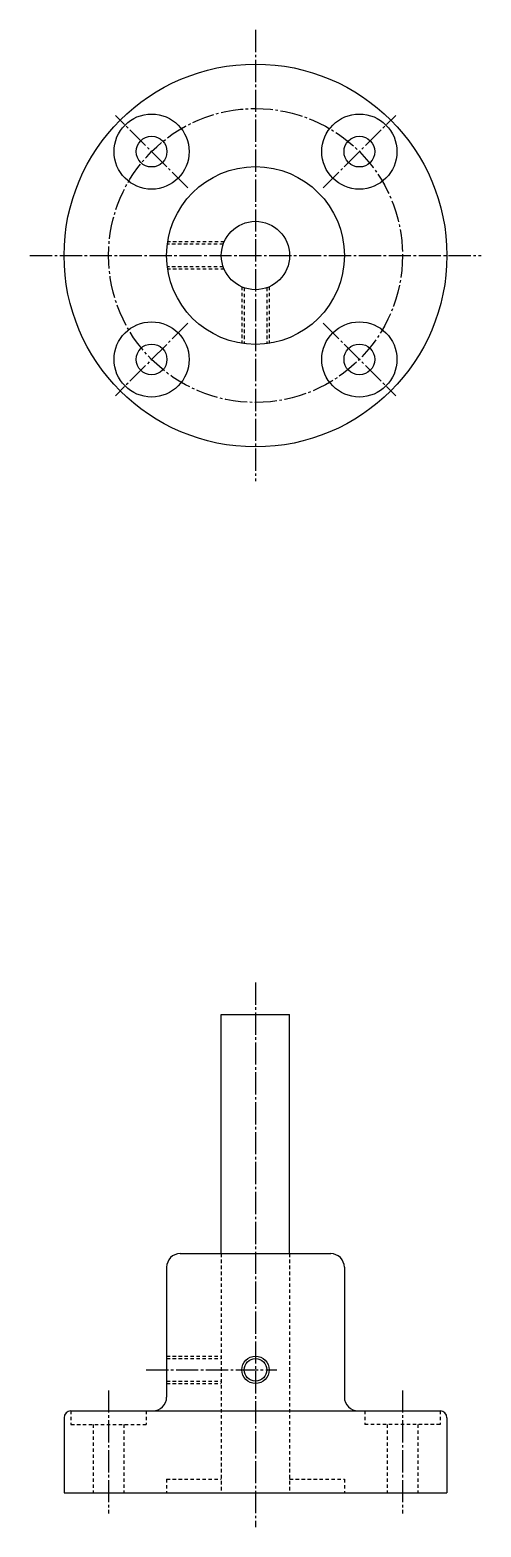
# Model space of a CAD drawing. Extents: x 21 to 332, y 20 to 361.
# Drawn here: x 266.2 to 332.2, y 142.4 to 361.4 of the extents above; entities outside this region: 2.
import ezdxf

# ---------------------------------------------------------------- set-up
doc = ezdxf.new("R2010")
doc.units = 0
doc.header["$LTSCALE"] = 0.25
doc.linetypes.add('CENTER', pattern=[17.5, 13, -1.5, 1.5, -1.5])
doc.linetypes.add('DASHED', pattern=[3.5, 2, -1.5])
doc.layers.get('0').update_dxf_attribs({"linetype": 'CONTINUOUS'})
doc.layers.add('CENTER', color=1, linetype='CENTER')
doc.styles.get("Standard").update_dxf_attribs({"font": 'txt', "bigfont": 'BIGFONT'})

msp = doc.modelspace()

# ---------------------------------------------------------------- linework, layer by layer
at = {"color": 3, "linetype": 'DASHED'}
for p, q in [((294.45, 330.02), (286.28, 330.02)), ((294.59, 330.37), (286.33, 330.37)), ((294.45, 326.72), (286.28, 326.72)), ((294.59, 326.37), (286.33, 326.37)), ((297.17, 323.79), (297.17, 315.52)), ((297.52, 323.65), (297.52, 315.47)), ((300.82, 323.65), (300.82, 315.47)), ((301.17, 323.79), (301.17, 315.52)), ((294.17, 182.35), (294.17, 147.35)), ((304.17, 182.35), (304.17, 147.35)), ((286.17, 167.35), (294.17, 167.35)), ((286.17, 167), (294.17, 167)), ((286.17, 163.7), (294.17, 163.7)), ((286.17, 163.35), (294.17, 163.35)), ((272.17, 159.35), (272.17, 157.35)), ((283.17, 159.35), (283.17, 157.35)), ((315.17, 159.35), (315.17, 157.35)), ((326.17, 159.35), (326.17, 157.35)), ((272.17, 157.35), (283.17, 157.35)), ((275.42, 157.35), (275.42, 147.35)), ((279.92, 157.35), (279.92, 147.35)), ((326.17, 157.35), (315.17, 157.35)), ((318.42, 157.35), (318.42, 147.35)), ((322.92, 157.35), (322.92, 147.35)), ((286.17, 149.35), (294.17, 149.35)), ((286.17, 149.35), (286.17, 147.35)), ((304.17, 149.35), (312.17, 149.35)), ((312.17, 149.35), (312.17, 147.35))]:
    msp.add_line(p, q, dxfattribs=at)
for p, q in [((294.17, 217.35), (304.17, 217.35)), ((294.17, 182.35), (294.17, 217.35)), ((304.17, 182.35), (304.17, 217.35)), ((288.17, 182.35), (310.17, 182.35)), ((293.67, 182.35), (293.67, 182.35)), ((299.17, 182.35), (299.17, 182.35)), ((286.17, 180.35), (286.17, 161.35)), ((312.17, 180.35), (312.17, 161.35)), ((271.17, 158.35), (271.17, 147.35)), ((272.17, 159.35), (326.17, 159.35)), ((327.17, 158.35), (327.17, 147.35)), ((271.17, 147.35), (327.17, 147.35))]:
    msp.add_line(p, q)
for centre, radius in [((299.17, 328.37), 28), ((283.97, 343.57), 5.5), ((314.37, 343.57), 5.5), ((283.97, 343.57), 2.25), ((314.37, 343.57), 2.25), ((299.17, 328.37), 13), ((299.17, 328.37), 5), ((283.97, 313.17), 5.5), ((314.37, 313.17), 5.5), ((283.97, 313.17), 2.25), ((314.37, 313.17), 2.25), ((299.17, 165.35), 1.65)]:
    msp.add_circle(centre, radius)
at = {"color": 3}
msp.add_circle((299.17, 165.35), 2, dxfattribs=at)
for centre, radius, start, end in [((288.17, 180.35), 2, 90, 180), ((310.17, 180.35), 2, 0, 90), ((284.17, 161.35), 2, 270, 0), ((314.17, 161.35), 2, 180, 270), ((272.17, 158.35), 1, 90, 180), ((326.17, 158.35), 1, 0, 90)]:
    msp.add_arc(centre, radius, start, end)
at = {"layer": 'CENTER', "color": 1, "linetype": 'CENTER'}
for p, q in [((299.17, 361.37), (299.17, 295.37)), ((289.27, 338.27), (278.67, 348.87)), ((309.07, 338.27), (319.68, 348.87)), ((266.17, 328.37), (332.17, 328.37)), ((289.27, 318.47), (278.67, 307.86)), ((309.07, 318.47), (319.68, 307.86)), ((299.17, 222.01), (299.17, 142.35)), ((283.17, 165.35), (302.31, 165.35)), ((277.67, 162.35), (277.67, 144.35)), ((320.67, 162.35), (320.67, 144.35))]:
    msp.add_line(p, q, dxfattribs=at)
msp.add_circle((299.17, 328.37), 21.5, dxfattribs=at)

# ---------------------------------------------------------------- texts
for s, p in [('MCSTN10-70', (20, 50)), ('MCSTN10', (20, 20))]:
    msp.add_text(s, height=8).set_placement(p)

doc.saveas('drawing.dxf')
